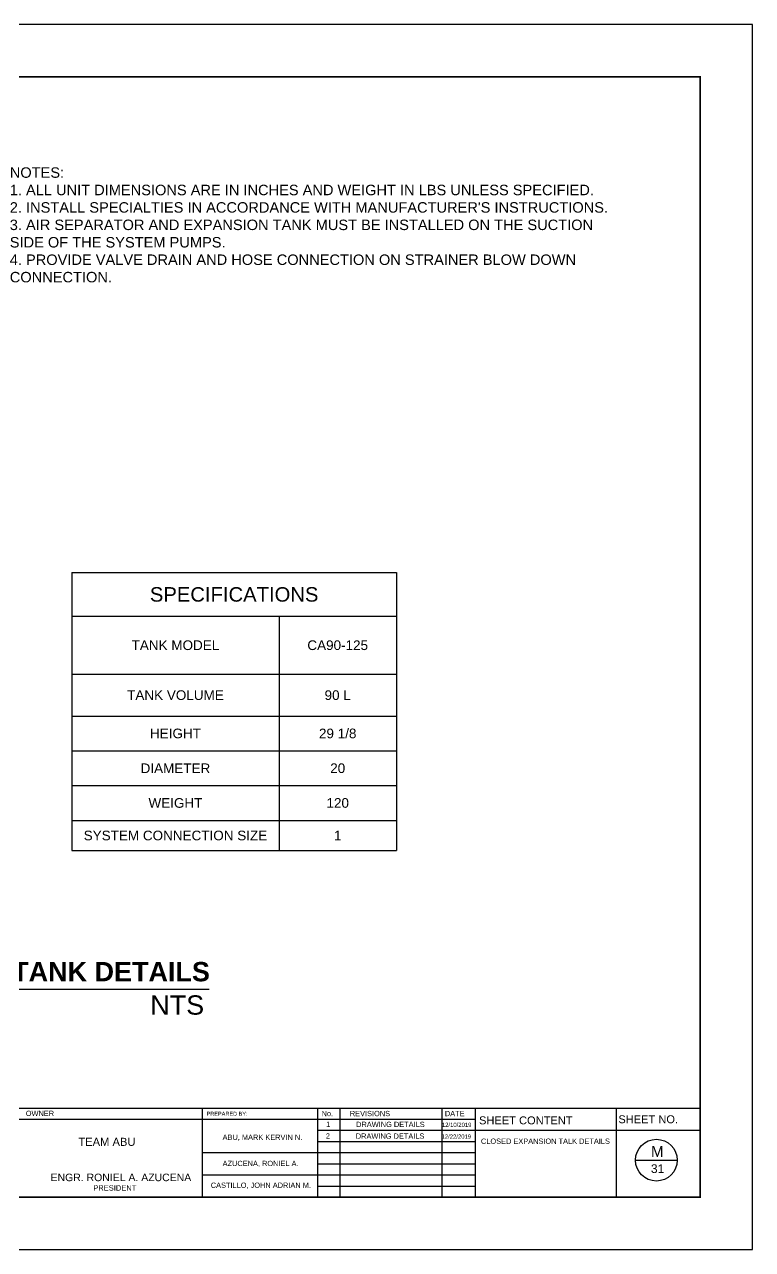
# Model space of a CAD drawing. Header units: inches. Extents: x 43.9 to 61.8, y 16.4 to 29.1.
# Drawn here: x 54.23 to 61.78, y 16.4 to 29.09 of the extents above; entities that cross this region are included whole.
import ezdxf

# ---------------------------------------------------------------- set-up
doc = ezdxf.new("R2010")
doc.units = ezdxf.units.IN
doc.header["$MEASUREMENT"] = 0
doc.layers.add('.1', color=1, linetype='Continuous')
doc.layers.add('template', color=7, linetype='Continuous')
doc.styles.add('arial', font='arial.ttf')

# ---------------------------------------------------------------- blocks, each defined once
blk = doc.blocks.new('*T1')
at = {"color": 0, "linetype": 'ByBlock', "lineweight": -2, "transparency": 16777216}
for p, q in [((0, 0), (3.361, 0)), ((0, 0), (0, -2.88)), ((3.361, 0), (3.361, -2.88)), ((0, -0.453), (3.361, -0.453)), ((2.145, -0.453), (2.145, -2.88)), ((0, -1.053), (3.361, -1.053)), ((0, -1.487), (3.361, -1.487)), ((0, -1.847), (3.361, -1.847)), ((0, -2.207), (3.361, -2.207)), ((0, -2.567), (3.361, -2.567)), ((0, -2.88), (3.361, -2.88))]:
    blk.add_line(p, q, dxfattribs=at)
at = {"color": 0, "transparency": 16777216, "attachment_point": 5, "style": 'arial'}
for s, insert, char_height, width in [('{\\H0.6x;SPECIFICATIONS}', (1.68, -0.227), 0.25, 3.24074), ('TANK MODEL', (1.072, -0.753), 0.1, 2.02456), ('CA90-125', (2.753, -0.753), 0.1, 1.09618), ('TANK VOLUME', (1.072, -1.27), 0.1, 2.02456), ('90 L', (2.753, -1.27), 0.1, 1.09618), ('HEIGHT', (1.072, -1.667), 0.1, 2.02456), ('{\\A1;29 1/8', (2.753, -1.667), 0.1, 1.09618), ('DIAMETER', (1.072, -2.027), 0.1, 2.02456), ('20', (2.753, -2.027), 0.1, 1.09618), ('WEIGHT', (1.072, -2.387), 0.1, 2.02456), ('120', (2.753, -2.387), 0.1, 1.09618), ('SYSTEM CONNECTION SIZE', (1.072, -2.724), 0.1, 2.02456), ('1', (2.753, -2.724), 0.1, 1.09618)]:
    blk.add_mtext(s, dxfattribs=dict(at, insert=insert, char_height=char_height, width=width))

msp = doc.modelspace()

# ---------------------------------------------------------------- linework, layer by layer
at = {"layer": '.1', "color": 0}
msp.add_line((61.7772, 29.09214), (43.88147, 29.09214), dxfattribs=at)
msp.add_line((50.99755, 19.10055), (56.14817, 19.10055))
at = {"layer": 'template'}
for p, q in [((61.7772, 16.40245), (61.7772, 29.09214)), ((44.96606, 17.86775), (61.2349, 17.86775)), ((56.07475, 17.86775), (56.07475, 16.94474)), ((57.26976, 17.86775), (57.26976, 16.94474)), ((57.50052, 17.86775), (57.50052, 16.94474)), ((58.55771, 17.86775), (58.55771, 16.94474)), ((58.90384, 17.86775), (58.90384, 16.94474)), ((60.363, 17.86775), (60.363, 16.94474)), ((47.82256, 17.75237), (58.02016, 17.75237)), ((57.70312, 17.75237), (58.90384, 17.75237)), ((57.26976, 17.637), (59.20948, 17.637)), ((57.26976, 17.52162), (58.90384, 17.52162)), ((58.60351, 17.637), (61.2349, 17.637)), ((56.07475, 17.40625), (58.02016, 17.40625)), ((57.70312, 17.40625), (58.90384, 17.40625)), ((57.26976, 17.29087), (58.90384, 17.29087)), ((60.56507, 17.32764), (60.99773, 17.32764)), ((56.07475, 17.17549), (58.02016, 17.17549)), ((57.70312, 17.17549), (58.90384, 17.17549)), ((57.26976, 17.06012), (58.90384, 17.06012)), ((43.88147, 16.40245), (61.7772, 16.40245))]:
    msp.add_line(p, q, dxfattribs=at)
at = {"layer": 'template', "linetype": 'Continuous', "const_width": 0.01538}
msp.add_lwpolyline([(44.96606, 16.94474), (61.2349, 16.94474), (61.2349, 28.54985), (44.96606, 28.54985)], close=True, dxfattribs=at)
at = {"layer": 'template'}
msp.add_circle((60.7814, 17.32764), 0.21633, dxfattribs=at)

# ---------------------------------------------------------------- block references
msp.add_blockref('*T1', (54.72669, 23.41453))

# ---------------------------------------------------------------- texts
at = {"attachment_point": 1, "style": 'arial'}
for s, width, insert, char_height in [("NOTES:\\P1. ALL UNIT DIMENSIONS ARE IN INCHES AND WEIGHT IN LBS UNLESS SPECIFIED.\\P2. INSTALL SPECIALTIES IN ACCORDANCE WITH MANUFACTURER'S INSTRUCTIONS.\\P3. AIR SEPARATOR AND EXPANSION TANK MUST BE INSTALLED ON THE SUCTION SIDE OF THE SYSTEM PUMPS.\\P4. PROVIDE VALVE DRAIN AND HOSE CONNECTION ON STRAINER BLOW DOWN CONNECTION.", 6.2220093, (54.08209, 27.61256), 0.1083), ('{\\fArial|b1|i0|c0|p34;CLOSED EXPANSION TANK DETAILS}', 5.5498971, (51.14213, 19.38074), 0.2), ('\\pxt21;SCALE                                             NTS', 5.0445619, (51.12849, 19.0349), 0.2)]:
    msp.add_mtext_dynamic_manual_height_columns(s, width=width, gutter_width=1, heights=[0], dxfattribs=dict(at, insert=insert, char_height=char_height))
at = {"layer": 'template', "style": 'arial'}
for s, height, p in [('OWNER', 0.054804, (54.24809, 17.78499)), ('PREPARED BY: ', 0.0411027, (56.12129, 17.78817)), ('No.', 0.054804, (57.31263, 17.78359)), ('REVISIONS', 0.054804, (57.60561, 17.78359)), ('DATE', 0.054804, (58.59008, 17.78359)), ('SHEET CONTENT', 0.0822055, (58.94387, 17.699)), ('SHEET NO.', 0.082205, (60.38717, 17.71041)), ('1', 0.0548, (57.3599, 17.67188)), ('DRAWING DETAILS', 0.0548037, (57.67052, 17.67106)), ('12/10/2019', 0.043843, (58.55868, 17.67192)), ('TEAM ABU', 0.082887, (54.79258, 17.47632)), ('ABU, MARK KERVIN N.', 0.0548037, (56.28714, 17.53794)), ('2', 0.0548, (57.35662, 17.55052)), ('DRAWING DETAILS', 0.0548037, (57.66724, 17.5497)), ('12/22/2019', 0.043843, (58.5554, 17.55056)), ('CLOSED EXPANSION TALK DETAILS', 0.0548037, (58.96397, 17.49696)), ('M', 0.1125, (60.72551, 17.36131)), ('AZUCENA, RONIEL A.', 0.0548037, (56.28714, 17.26655)), ('31', 0.090004, (60.7245, 17.19476)), ('ENGR. RONIEL A. AZUCENA', 0.0775818, (54.50493, 17.11044)), ('PRESIDENT', 0.055859, (54.94714, 17.01231)), ('CASTILLO, JOHN ADRIAN M.', 0.0548037, (56.16456, 17.04079))]:
    msp.add_text(s, height=height, dxfattribs=at).set_placement(p)

doc.saveas('drawing.dxf')
